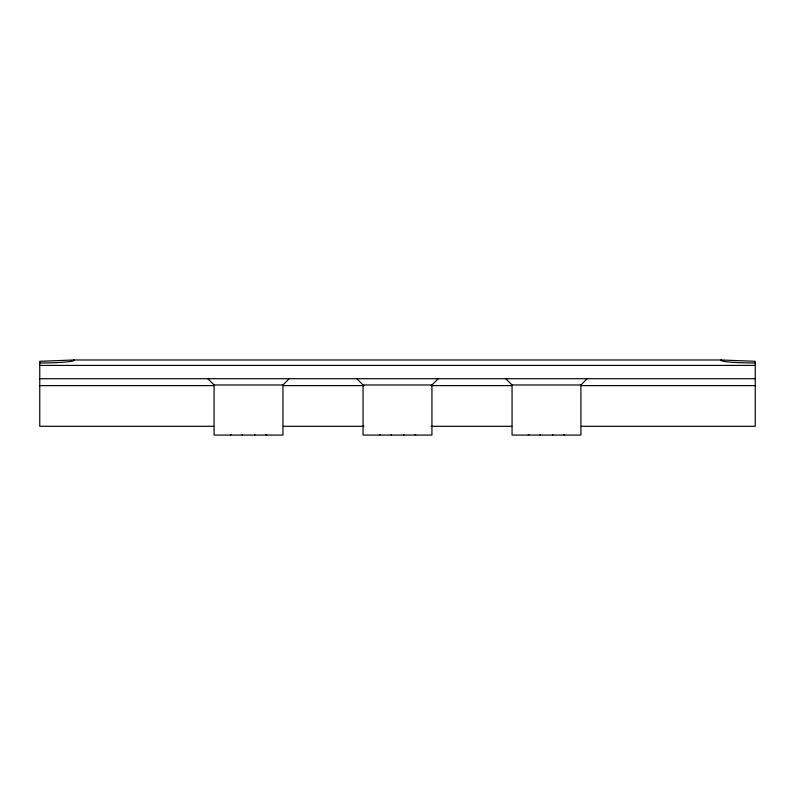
<?xml version="1.0" encoding="UTF-8"?>
<svg xmlns="http://www.w3.org/2000/svg" width="795" height="795" viewBox="0 0 795 795"><rect width="100%" height="100%" fill="white"/><g stroke="black" fill="none" stroke-linecap="round" stroke-linejoin="round"><path stroke-width="1.19" d="M207.823 378.718L214.084 384.979L282.941 384.979L289.201 378.718M356.806 378.718L363.067 384.979L431.933 384.979L438.194 378.718M505.799 378.718L512.059 384.979L580.916 384.979L587.177 378.718M230.321 435.064L231.136 434.477M379.304 435.064L380.119 434.477M528.287 435.064L529.102 434.477M73.329 360.006L39.75 361.308L39.75 426.299L213.656 426.299M73.607 359.986L721.393 359.986M39.75 365.422L755.25 365.422M39.75 378.718L755.25 378.718M39.75 385.615L213.656 385.615M283.219 385.615L363.961 385.615M431.039 385.615L511.781 385.615M581.344 385.615L755.25 385.615M283.219 426.299L363.961 426.299M431.039 426.299L511.781 426.299M581.344 426.299L755.25 426.299L755.25 361.308L721.482 359.996M563.864 434.477L564.679 435.064M414.881 434.477L415.696 435.064M265.898 434.477L266.713 435.064M580.916 384.979L580.916 435.064L512.059 435.064L512.059 384.979M552.744 434.477L552.744 435.064M540.222 434.477L540.222 435.064M431.933 384.979L431.933 435.064L363.067 435.064L363.067 384.979M403.761 434.477L403.761 435.064M391.239 434.477L391.239 435.064M282.941 384.979L282.941 435.064L214.084 435.064L214.084 384.979M254.778 434.477L254.778 435.064M242.256 434.477L242.256 435.064M74.034 359.986A34.394 2.733 0 0 1 39.72 362.967M755.28 362.967A34.394 2.733 0 0 1 720.966 359.986"/></g></svg>
